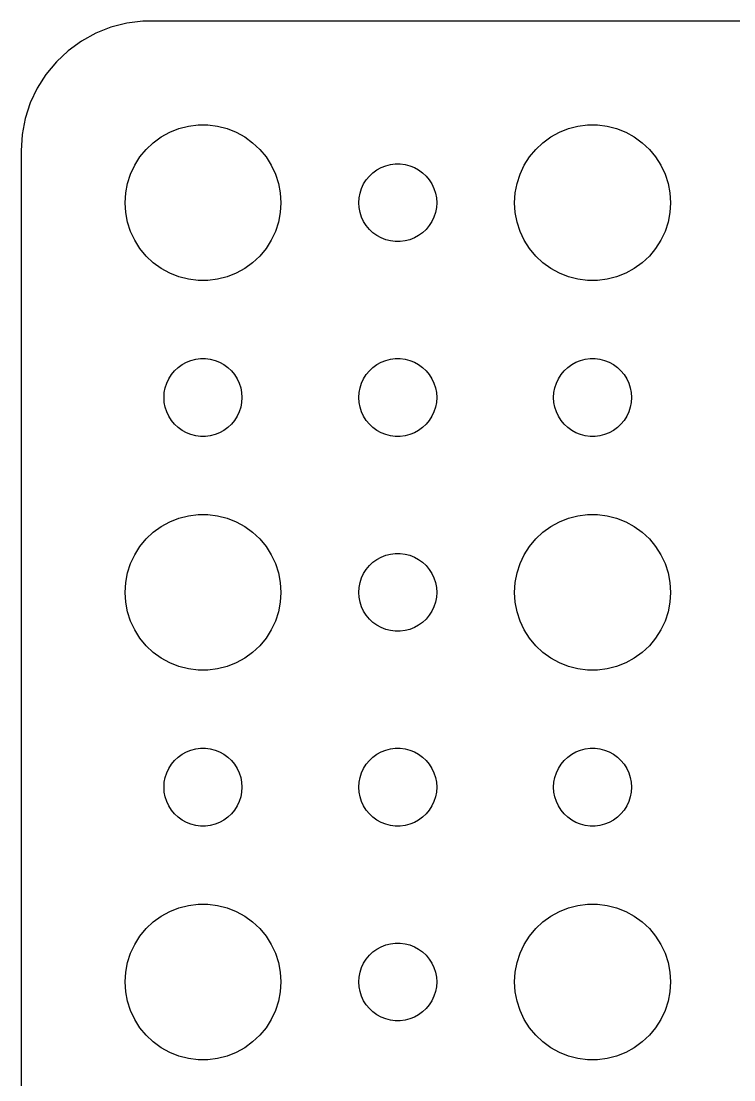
# Model space of a CAD drawing. Header units: metres. Extents: x -112 to 112, y -74 to 74.
# Drawn here: x -112 to -84.56, y 33.73 to 74.49 of the extents above; entities that cross this region are included whole.
import ezdxf

# ---------------------------------------------------------------- set-up
doc = ezdxf.new("R2010")
doc.units = ezdxf.units.M

msp = doc.modelspace()

# ---------------------------------------------------------------- linework, layer by layer
for p, q in [((-108.545, 74.2553), (-109.129, 74.0241)), ((-107.937, 74.4114), (-108.545, 74.2553)), ((-107.314, 74.4901), (-107.937, 74.4114)), ((107.314, 74.4901), (-107.314, 74.4901)), ((-109.129, 74.0241), (-109.679, 73.7216)), ((-109.679, 73.7216), (-110.187, 73.3526)), ((-110.187, 73.3526), (-110.645, 72.9227)), ((-110.645, 72.9227), (-111.045, 72.4389)), ((-111.045, 72.4389), (-111.382, 71.9088)), ((-111.382, 71.9088), (-111.649, 71.3406)), ((-111.649, 71.3406), (-111.843, 70.7434)), ((-111.843, 70.7434), (-111.961, 70.1267)), ((-111.961, 70.1267), (-112, 69.5)), ((-106.607, 70.033), (-106.277, 70.2145)), ((-106.277, 70.2145), (-105.927, 70.3532)), ((-105.927, 70.3532), (-105.562, 70.4469)), ((-105.562, 70.4469), (-105.188, 70.4941)), ((-105.188, 70.4941), (-104.812, 70.4941)), ((-104.812, 70.4941), (-104.438, 70.4469)), ((-104.438, 70.4469), (-104.073, 70.3532)), ((-104.073, 70.3532), (-103.723, 70.2145)), ((-103.723, 70.2145), (-103.393, 70.033)), ((-91.6075, 70.033), (-91.2773, 70.2145)), ((-91.2773, 70.2145), (-90.927, 70.3532)), ((-90.927, 70.3532), (-90.5621, 70.4469)), ((-90.5621, 70.4469), (-90.1884, 70.4941)), ((-90.1884, 70.4941), (-89.8116, 70.4941)), ((-89.8116, 70.4941), (-89.4379, 70.4469)), ((-89.4379, 70.4469), (-89.073, 70.3532)), ((-89.073, 70.3532), (-88.7227, 70.2145)), ((-88.7227, 70.2145), (-88.3925, 70.033)), ((-107.187, 69.5536), (-106.912, 69.8115)), ((-106.912, 69.8115), (-106.607, 70.033)), ((-103.393, 70.033), (-103.088, 69.8115)), ((-103.088, 69.8115), (-102.813, 69.5536)), ((-92.1869, 69.5536), (-91.9123, 69.8115)), ((-91.9123, 69.8115), (-91.6075, 70.033)), ((-88.3925, 70.033), (-88.0877, 69.8115)), ((-88.0877, 69.8115), (-87.8131, 69.5536)), ((-112, 69.5), (-112, -69.5)), ((-107.427, 69.2634), (-107.187, 69.5536)), ((-102.813, 69.5536), (-102.573, 69.2634)), ((-92.427, 69.2634), (-92.1869, 69.5536)), ((-87.8131, 69.5536), (-87.573, 69.2634)), ((-107.789, 68.6044), (-107.629, 68.9453)), ((-107.629, 68.9453), (-107.427, 69.2634)), ((-102.573, 69.2634), (-102.371, 68.9453)), ((-102.371, 68.9453), (-102.211, 68.6044)), ((-98.1387, 68.8572), (-97.9635, 68.9266)), ((-97.9635, 68.9266), (-97.7811, 68.9734)), ((-97.7811, 68.9734), (-97.5942, 68.997)), ((-97.5942, 68.997), (-97.4058, 68.997)), ((-97.4058, 68.997), (-97.2189, 68.9734)), ((-97.2189, 68.9734), (-97.0365, 68.9266)), ((-97.0365, 68.9266), (-96.8613, 68.8572)), ((-92.7893, 68.6044), (-92.6289, 68.9453)), ((-92.6289, 68.9453), (-92.427, 69.2634)), ((-87.573, 69.2634), (-87.3711, 68.9453)), ((-87.3711, 68.9453), (-87.2107, 68.6044)), ((-107.906, 68.2461), (-107.789, 68.6044)), ((-102.211, 68.6044), (-102.094, 68.2461)), ((-98.7135, 68.3817), (-98.5934, 68.5268)), ((-98.5934, 68.5268), (-98.4561, 68.6558)), ((-98.4561, 68.6558), (-98.3037, 68.7665)), ((-98.3037, 68.7665), (-98.1387, 68.8572)), ((-96.8613, 68.8572), (-96.6963, 68.7665)), ((-96.6963, 68.7665), (-96.5439, 68.6558)), ((-96.5439, 68.6558), (-96.4065, 68.5268)), ((-96.4065, 68.5268), (-96.2865, 68.3817)), ((-92.9057, 68.2461), (-92.7893, 68.6044)), ((-87.2107, 68.6044), (-87.0943, 68.2461)), ((-107.976, 67.876), (-107.906, 68.2461)), ((-102.094, 68.2461), (-102.024, 67.876)), ((-98.8947, 68.0522), (-98.8145, 68.2226)), ((-98.8145, 68.2226), (-98.7135, 68.3817)), ((-96.2865, 68.3817), (-96.1855, 68.2226)), ((-96.1855, 68.2226), (-96.1053, 68.0522)), ((-92.9763, 67.876), (-92.9057, 68.2461)), ((-87.0943, 68.2461), (-87.0237, 67.876)), ((-108, 67.5), (-107.976, 67.876)), ((-102.024, 67.876), (-102, 67.5)), ((-99, 67.5), (-98.9882, 67.688)), ((-98.9882, 67.688), (-98.9529, 67.873)), ((-98.9529, 67.873), (-98.8947, 68.0522)), ((-96.1053, 68.0522), (-96.0471, 67.873)), ((-96.0471, 67.873), (-96.0118, 67.688)), ((-96.0118, 67.688), (-96, 67.5)), ((-93, 67.5), (-92.9763, 67.876)), ((-87.0237, 67.876), (-87, 67.5)), ((-107.976, 67.124), (-108, 67.5)), ((-102, 67.5), (-102.024, 67.124)), ((-98.9882, 67.312), (-99, 67.5)), ((-98.9529, 67.127), (-98.9882, 67.312)), ((-96.0118, 67.312), (-96.0471, 67.127)), ((-96, 67.5), (-96.0118, 67.312)), ((-92.9763, 67.124), (-93, 67.5)), ((-87, 67.5), (-87.0237, 67.124)), ((-107.906, 66.7539), (-107.976, 67.124)), ((-102.024, 67.124), (-102.094, 66.7539)), ((-98.8947, 66.9478), (-98.9529, 67.127)), ((-98.8145, 66.7774), (-98.8947, 66.9478)), ((-96.1053, 66.9478), (-96.1855, 66.7774)), ((-96.0471, 67.127), (-96.1053, 66.9478)), ((-92.9057, 66.7539), (-92.9763, 67.124)), ((-87.0237, 67.124), (-87.0943, 66.7539)), ((-107.789, 66.3956), (-107.906, 66.7539)), ((-102.094, 66.7539), (-102.211, 66.3956)), ((-98.7135, 66.6183), (-98.8145, 66.7774)), ((-98.5934, 66.4732), (-98.7135, 66.6183)), ((-98.4561, 66.3442), (-98.5934, 66.4732)), ((-96.4065, 66.4732), (-96.5439, 66.3442)), ((-96.2865, 66.6183), (-96.4065, 66.4732)), ((-96.1855, 66.7774), (-96.2865, 66.6183)), ((-92.7893, 66.3956), (-92.9057, 66.7539)), ((-87.0943, 66.7539), (-87.2107, 66.3956)), ((-107.629, 66.0547), (-107.789, 66.3956)), ((-107.427, 65.7366), (-107.629, 66.0547)), ((-102.371, 66.0547), (-102.573, 65.7366)), ((-102.211, 66.3956), (-102.371, 66.0547)), ((-98.3037, 66.2335), (-98.4561, 66.3442)), ((-98.1387, 66.1428), (-98.3037, 66.2335)), ((-97.9635, 66.0734), (-98.1387, 66.1428)), ((-97.7811, 66.0266), (-97.9635, 66.0734)), ((-97.0365, 66.0734), (-97.2189, 66.0266)), ((-96.8613, 66.1428), (-97.0365, 66.0734)), ((-96.6963, 66.2335), (-96.8613, 66.1428)), ((-96.5439, 66.3442), (-96.6963, 66.2335)), ((-92.6289, 66.0547), (-92.7893, 66.3956)), ((-92.427, 65.7366), (-92.6289, 66.0547)), ((-87.3711, 66.0547), (-87.573, 65.7366)), ((-87.2107, 66.3956), (-87.3711, 66.0547)), ((-107.187, 65.4464), (-107.427, 65.7366)), ((-102.573, 65.7366), (-102.813, 65.4464)), ((-97.5942, 66.003), (-97.7811, 66.0266)), ((-97.4058, 66.003), (-97.5942, 66.003)), ((-97.2189, 66.0266), (-97.4058, 66.003)), ((-92.1869, 65.4464), (-92.427, 65.7366)), ((-87.573, 65.7366), (-87.8131, 65.4464)), ((-106.912, 65.1885), (-107.187, 65.4464)), ((-102.813, 65.4464), (-103.088, 65.1885)), ((-91.9123, 65.1885), (-92.1869, 65.4464)), ((-87.8131, 65.4464), (-88.0877, 65.1885)), ((-106.607, 64.967), (-106.912, 65.1885)), ((-106.277, 64.7855), (-106.607, 64.967)), ((-103.393, 64.967), (-103.723, 64.7855)), ((-103.088, 65.1885), (-103.393, 64.967)), ((-91.6075, 64.967), (-91.9123, 65.1885)), ((-91.2773, 64.7855), (-91.6075, 64.967)), ((-88.3925, 64.967), (-88.7227, 64.7855)), ((-88.0877, 65.1885), (-88.3925, 64.967)), ((-105.927, 64.6468), (-106.277, 64.7855)), ((-105.562, 64.5531), (-105.927, 64.6468)), ((-105.188, 64.5059), (-105.562, 64.5531)), ((-104.812, 64.5059), (-105.188, 64.5059)), ((-104.438, 64.5531), (-104.812, 64.5059)), ((-104.073, 64.6468), (-104.438, 64.5531)), ((-103.723, 64.7855), (-104.073, 64.6468)), ((-90.927, 64.6468), (-91.2773, 64.7855)), ((-90.5621, 64.5531), (-90.927, 64.6468)), ((-90.1884, 64.5059), (-90.5621, 64.5531)), ((-89.8116, 64.5059), (-90.1884, 64.5059)), ((-89.4379, 64.5531), (-89.8116, 64.5059)), ((-89.073, 64.6468), (-89.4379, 64.5531)), ((-88.7227, 64.7855), (-89.073, 64.6468)), ((-106.093, 61.0268), (-105.956, 61.1558)), ((-105.956, 61.1558), (-105.804, 61.2665)), ((-105.804, 61.2665), (-105.639, 61.3572)), ((-105.639, 61.3572), (-105.464, 61.4266)), ((-105.464, 61.4266), (-105.281, 61.4734)), ((-105.281, 61.4734), (-105.094, 61.497)), ((-105.094, 61.497), (-104.906, 61.497)), ((-104.906, 61.497), (-104.719, 61.4734)), ((-104.719, 61.4734), (-104.536, 61.4266)), ((-104.536, 61.4266), (-104.361, 61.3572)), ((-104.361, 61.3572), (-104.196, 61.2665)), ((-104.196, 61.2665), (-104.044, 61.1558)), ((-104.044, 61.1558), (-103.907, 61.0268)), ((-98.5934, 61.0268), (-98.4561, 61.1558)), ((-98.4561, 61.1558), (-98.3037, 61.2665)), ((-98.3037, 61.2665), (-98.1387, 61.3572)), ((-98.1387, 61.3572), (-97.9635, 61.4266)), ((-97.9635, 61.4266), (-97.7811, 61.4734)), ((-97.7811, 61.4734), (-97.5942, 61.497)), ((-97.5942, 61.497), (-97.4058, 61.497)), ((-97.4058, 61.497), (-97.2189, 61.4734)), ((-97.2189, 61.4734), (-97.0365, 61.4266)), ((-97.0365, 61.4266), (-96.8613, 61.3572)), ((-96.8613, 61.3572), (-96.6963, 61.2665)), ((-96.6963, 61.2665), (-96.5439, 61.1558)), ((-96.5439, 61.1558), (-96.4065, 61.0268)), ((-91.0934, 61.0268), (-90.9561, 61.1558)), ((-90.9561, 61.1558), (-90.8037, 61.2665)), ((-90.8037, 61.2665), (-90.6387, 61.3572)), ((-90.6387, 61.3572), (-90.4635, 61.4266)), ((-90.4635, 61.4266), (-90.2811, 61.4734)), ((-90.2811, 61.4734), (-90.0942, 61.497)), ((-90.0942, 61.497), (-89.9058, 61.497)), ((-89.9058, 61.497), (-89.7189, 61.4734)), ((-89.7189, 61.4734), (-89.5365, 61.4266)), ((-89.5365, 61.4266), (-89.3613, 61.3572)), ((-89.3613, 61.3572), (-89.1963, 61.2665)), ((-89.1963, 61.2665), (-89.0439, 61.1558)), ((-89.0439, 61.1558), (-88.9065, 61.0268)), ((-106.314, 60.7226), (-106.214, 60.8817)), ((-106.214, 60.8817), (-106.093, 61.0268)), ((-103.907, 61.0268), (-103.786, 60.8817)), ((-103.786, 60.8817), (-103.686, 60.7226)), ((-98.8145, 60.7226), (-98.7135, 60.8817)), ((-98.7135, 60.8817), (-98.5934, 61.0268)), ((-96.4065, 61.0268), (-96.2865, 60.8817)), ((-96.2865, 60.8817), (-96.1855, 60.7226)), ((-91.3145, 60.7226), (-91.2135, 60.8817)), ((-91.2135, 60.8817), (-91.0934, 61.0268)), ((-88.9065, 61.0268), (-88.7865, 60.8817)), ((-88.7865, 60.8817), (-88.6855, 60.7226)), ((-106.488, 60.188), (-106.453, 60.373)), ((-106.453, 60.373), (-106.395, 60.5522)), ((-106.395, 60.5522), (-106.314, 60.7226)), ((-103.686, 60.7226), (-103.605, 60.5522)), ((-103.605, 60.5522), (-103.547, 60.373)), ((-103.547, 60.373), (-103.512, 60.188)), ((-98.9882, 60.188), (-98.9529, 60.373)), ((-98.9529, 60.373), (-98.8947, 60.5522)), ((-98.8947, 60.5522), (-98.8145, 60.7226)), ((-96.1855, 60.7226), (-96.1053, 60.5522)), ((-96.1053, 60.5522), (-96.0471, 60.373)), ((-96.0471, 60.373), (-96.0118, 60.188)), ((-91.4882, 60.188), (-91.4529, 60.373)), ((-91.4529, 60.373), (-91.3947, 60.5522)), ((-91.3947, 60.5522), (-91.3145, 60.7226)), ((-88.6855, 60.7226), (-88.6053, 60.5522)), ((-88.6053, 60.5522), (-88.5471, 60.373)), ((-88.5471, 60.373), (-88.5118, 60.188)), ((-106.5, 60), (-106.488, 60.188)), ((-106.488, 59.812), (-106.5, 60)), ((-103.512, 60.188), (-103.5, 60)), ((-103.5, 60), (-103.512, 59.812)), ((-99, 60), (-98.9882, 60.188)), ((-98.9882, 59.812), (-99, 60)), ((-96.0118, 60.188), (-96, 60)), ((-96, 60), (-96.0118, 59.812)), ((-91.5, 60), (-91.4882, 60.188)), ((-91.4882, 59.812), (-91.5, 60)), ((-88.5118, 60.188), (-88.5, 60)), ((-88.5, 60), (-88.5118, 59.812)), ((-106.453, 59.627), (-106.488, 59.812)), ((-106.395, 59.4478), (-106.453, 59.627)), ((-103.547, 59.627), (-103.605, 59.4478)), ((-103.512, 59.812), (-103.547, 59.627)), ((-98.9529, 59.627), (-98.9882, 59.812)), ((-98.8947, 59.4478), (-98.9529, 59.627)), ((-96.0471, 59.627), (-96.1053, 59.4478)), ((-96.0118, 59.812), (-96.0471, 59.627)), ((-91.4529, 59.627), (-91.4882, 59.812)), ((-91.3947, 59.4478), (-91.4529, 59.627)), ((-88.5471, 59.627), (-88.6053, 59.4478)), ((-88.5118, 59.812), (-88.5471, 59.627)), ((-106.314, 59.2774), (-106.395, 59.4478)), ((-106.214, 59.1183), (-106.314, 59.2774)), ((-106.093, 58.9732), (-106.214, 59.1183)), ((-103.786, 59.1183), (-103.907, 58.9732)), ((-103.686, 59.2774), (-103.786, 59.1183)), ((-103.605, 59.4478), (-103.686, 59.2774)), ((-98.8145, 59.2774), (-98.8947, 59.4478)), ((-98.7135, 59.1183), (-98.8145, 59.2774)), ((-98.5934, 58.9732), (-98.7135, 59.1183)), ((-96.2865, 59.1183), (-96.4065, 58.9732)), ((-96.1855, 59.2774), (-96.2865, 59.1183)), ((-96.1053, 59.4478), (-96.1855, 59.2774)), ((-91.3145, 59.2774), (-91.3947, 59.4478)), ((-91.2135, 59.1183), (-91.3145, 59.2774)), ((-91.0934, 58.9732), (-91.2135, 59.1183)), ((-88.7865, 59.1183), (-88.9065, 58.9732)), ((-88.6855, 59.2774), (-88.7865, 59.1183)), ((-88.6053, 59.4478), (-88.6855, 59.2774)), ((-105.956, 58.8442), (-106.093, 58.9732)), ((-105.804, 58.7335), (-105.956, 58.8442)), ((-105.639, 58.6428), (-105.804, 58.7335)), ((-104.196, 58.7335), (-104.361, 58.6428)), ((-104.044, 58.8442), (-104.196, 58.7335)), ((-103.907, 58.9732), (-104.044, 58.8442)), ((-98.4561, 58.8442), (-98.5934, 58.9732)), ((-98.3037, 58.7335), (-98.4561, 58.8442)), ((-98.1387, 58.6428), (-98.3037, 58.7335)), ((-96.6963, 58.7335), (-96.8613, 58.6428)), ((-96.5439, 58.8442), (-96.6963, 58.7335)), ((-96.4065, 58.9732), (-96.5439, 58.8442)), ((-90.9561, 58.8442), (-91.0934, 58.9732)), ((-90.8037, 58.7335), (-90.9561, 58.8442)), ((-90.6387, 58.6428), (-90.8037, 58.7335)), ((-89.1963, 58.7335), (-89.3613, 58.6428)), ((-89.0439, 58.8442), (-89.1963, 58.7335)), ((-88.9065, 58.9732), (-89.0439, 58.8442)), ((-105.464, 58.5734), (-105.639, 58.6428)), ((-105.281, 58.5266), (-105.464, 58.5734)), ((-105.094, 58.503), (-105.281, 58.5266)), ((-104.906, 58.503), (-105.094, 58.503)), ((-104.719, 58.5266), (-104.906, 58.503)), ((-104.536, 58.5734), (-104.719, 58.5266)), ((-104.361, 58.6428), (-104.536, 58.5734)), ((-97.9635, 58.5734), (-98.1387, 58.6428)), ((-97.7811, 58.5266), (-97.9635, 58.5734)), ((-97.5942, 58.503), (-97.7811, 58.5266)), ((-97.4058, 58.503), (-97.5942, 58.503)), ((-97.2189, 58.5266), (-97.4058, 58.503)), ((-97.0365, 58.5734), (-97.2189, 58.5266)), ((-96.8613, 58.6428), (-97.0365, 58.5734)), ((-90.4635, 58.5734), (-90.6387, 58.6428)), ((-90.2811, 58.5266), (-90.4635, 58.5734)), ((-90.0942, 58.503), (-90.2811, 58.5266)), ((-89.9058, 58.503), (-90.0942, 58.503)), ((-89.7189, 58.5266), (-89.9058, 58.503)), ((-89.5365, 58.5734), (-89.7189, 58.5266)), ((-89.3613, 58.6428), (-89.5365, 58.5734)), ((-105.927, 55.3532), (-105.562, 55.4469)), ((-105.562, 55.4469), (-105.188, 55.4941)), ((-105.188, 55.4941), (-104.812, 55.4941)), ((-104.812, 55.4941), (-104.438, 55.4469)), ((-104.438, 55.4469), (-104.073, 55.3532)), ((-90.927, 55.3532), (-90.5621, 55.4469)), ((-90.5621, 55.4469), (-90.1884, 55.4941)), ((-90.1884, 55.4941), (-89.8116, 55.4941)), ((-89.8116, 55.4941), (-89.4379, 55.4469)), ((-89.4379, 55.4469), (-89.073, 55.3532)), ((-106.912, 54.8115), (-106.607, 55.033)), ((-106.607, 55.033), (-106.277, 55.2145)), ((-106.277, 55.2145), (-105.927, 55.3532)), ((-104.073, 55.3532), (-103.723, 55.2145)), ((-103.723, 55.2145), (-103.393, 55.033)), ((-103.393, 55.033), (-103.088, 54.8115)), ((-91.9123, 54.8115), (-91.6075, 55.033)), ((-91.6075, 55.033), (-91.2773, 55.2145)), ((-91.2773, 55.2145), (-90.927, 55.3532)), ((-89.073, 55.3532), (-88.7227, 55.2145)), ((-88.7227, 55.2145), (-88.3925, 55.033)), ((-88.3925, 55.033), (-88.0877, 54.8115)), ((-107.187, 54.5536), (-106.912, 54.8115)), ((-103.088, 54.8115), (-102.813, 54.5536)), ((-92.1869, 54.5536), (-91.9123, 54.8115)), ((-88.0877, 54.8115), (-87.8131, 54.5536)), ((-107.629, 53.9453), (-107.427, 54.2634)), ((-107.427, 54.2634), (-107.187, 54.5536)), ((-102.813, 54.5536), (-102.573, 54.2634)), ((-102.573, 54.2634), (-102.371, 53.9453)), ((-92.6289, 53.9453), (-92.427, 54.2634)), ((-92.427, 54.2634), (-92.1869, 54.5536)), ((-87.8131, 54.5536), (-87.573, 54.2634)), ((-87.573, 54.2634), (-87.3711, 53.9453)), ((-107.789, 53.6044), (-107.629, 53.9453)), ((-102.371, 53.9453), (-102.211, 53.6044)), ((-98.3037, 53.7665), (-98.1387, 53.8572)), ((-98.1387, 53.8572), (-97.9635, 53.9266)), ((-97.9635, 53.9266), (-97.7811, 53.9734)), ((-97.7811, 53.9734), (-97.5942, 53.997)), ((-97.5942, 53.997), (-97.4058, 53.997)), ((-97.4058, 53.997), (-97.2189, 53.9734)), ((-97.2189, 53.9734), (-97.0365, 53.9266)), ((-97.0365, 53.9266), (-96.8613, 53.8572)), ((-96.8613, 53.8572), (-96.6963, 53.7665)), ((-92.7893, 53.6044), (-92.6289, 53.9453)), ((-87.3711, 53.9453), (-87.2107, 53.6044)), ((-107.906, 53.2461), (-107.789, 53.6044)), ((-102.211, 53.6044), (-102.094, 53.2461)), ((-98.7135, 53.3817), (-98.5934, 53.5268)), ((-98.5934, 53.5268), (-98.4561, 53.6558)), ((-98.4561, 53.6558), (-98.3037, 53.7665)), ((-96.6963, 53.7665), (-96.5439, 53.6558)), ((-96.5439, 53.6558), (-96.4065, 53.5268)), ((-96.4065, 53.5268), (-96.2865, 53.3817)), ((-92.9057, 53.2461), (-92.7893, 53.6044)), ((-87.2107, 53.6044), (-87.0943, 53.2461)), ((-107.976, 52.876), (-107.906, 53.2461)), ((-102.094, 53.2461), (-102.024, 52.876)), ((-98.9529, 52.873), (-98.8947, 53.0522)), ((-98.8947, 53.0522), (-98.8145, 53.2226)), ((-98.8145, 53.2226), (-98.7135, 53.3817)), ((-96.2865, 53.3817), (-96.1855, 53.2226)), ((-96.1855, 53.2226), (-96.1053, 53.0522)), ((-96.1053, 53.0522), (-96.0471, 52.873)), ((-92.9763, 52.876), (-92.9057, 53.2461)), ((-87.0943, 53.2461), (-87.0237, 52.876)), ((-108, 52.5), (-107.976, 52.876)), ((-102.024, 52.876), (-102, 52.5)), ((-99, 52.5), (-98.9882, 52.688)), ((-98.9882, 52.688), (-98.9529, 52.873)), ((-96.0471, 52.873), (-96.0118, 52.688)), ((-96.0118, 52.688), (-96, 52.5)), ((-93, 52.5), (-92.9763, 52.876)), ((-87.0237, 52.876), (-87, 52.5)), ((-107.976, 52.124), (-108, 52.5)), ((-102, 52.5), (-102.024, 52.124)), ((-98.9882, 52.312), (-99, 52.5)), ((-98.9529, 52.127), (-98.9882, 52.312)), ((-96.0118, 52.312), (-96.0471, 52.127)), ((-96, 52.5), (-96.0118, 52.312)), ((-92.9763, 52.124), (-93, 52.5)), ((-87, 52.5), (-87.0237, 52.124)), ((-107.906, 51.7539), (-107.976, 52.124)), ((-102.024, 52.124), (-102.094, 51.7539)), ((-98.8947, 51.9478), (-98.9529, 52.127)), ((-98.8145, 51.7774), (-98.8947, 51.9478)), ((-98.7135, 51.6183), (-98.8145, 51.7774)), ((-96.1855, 51.7774), (-96.2865, 51.6183)), ((-96.1053, 51.9478), (-96.1855, 51.7774)), ((-96.0471, 52.127), (-96.1053, 51.9478)), ((-92.9057, 51.7539), (-92.9763, 52.124)), ((-87.0237, 52.124), (-87.0943, 51.7539)), ((-107.789, 51.3956), (-107.906, 51.7539)), ((-107.629, 51.0547), (-107.789, 51.3956)), ((-102.211, 51.3956), (-102.371, 51.0547)), ((-102.094, 51.7539), (-102.211, 51.3956)), ((-98.5934, 51.4732), (-98.7135, 51.6183)), ((-98.4561, 51.3442), (-98.5934, 51.4732)), ((-96.4065, 51.4732), (-96.5439, 51.3442)), ((-96.2865, 51.6183), (-96.4065, 51.4732)), ((-92.7893, 51.3956), (-92.9057, 51.7539)), ((-92.6289, 51.0547), (-92.7893, 51.3956)), ((-87.2107, 51.3956), (-87.3711, 51.0547)), ((-87.0943, 51.7539), (-87.2107, 51.3956)), ((-107.427, 50.7366), (-107.629, 51.0547)), ((-102.371, 51.0547), (-102.573, 50.7366)), ((-98.3037, 51.2335), (-98.4561, 51.3442)), ((-98.1387, 51.1428), (-98.3037, 51.2335)), ((-97.9635, 51.0734), (-98.1387, 51.1428)), ((-97.7811, 51.0266), (-97.9635, 51.0734)), ((-97.5942, 51.003), (-97.7811, 51.0266)), ((-97.4058, 51.003), (-97.5942, 51.003)), ((-97.2189, 51.0266), (-97.4058, 51.003)), ((-97.0365, 51.0734), (-97.2189, 51.0266)), ((-96.8613, 51.1428), (-97.0365, 51.0734)), ((-96.6963, 51.2335), (-96.8613, 51.1428)), ((-96.5439, 51.3442), (-96.6963, 51.2335)), ((-92.427, 50.7366), (-92.6289, 51.0547)), ((-87.3711, 51.0547), (-87.573, 50.7366)), ((-107.187, 50.4464), (-107.427, 50.7366)), ((-102.573, 50.7366), (-102.813, 50.4464)), ((-92.1869, 50.4464), (-92.427, 50.7366)), ((-87.573, 50.7366), (-87.8131, 50.4464)), ((-106.912, 50.1885), (-107.187, 50.4464)), ((-106.607, 49.967), (-106.912, 50.1885)), ((-103.088, 50.1885), (-103.393, 49.967)), ((-102.813, 50.4464), (-103.088, 50.1885)), ((-91.9123, 50.1885), (-92.1869, 50.4464)), ((-91.6075, 49.967), (-91.9123, 50.1885)), ((-88.0877, 50.1885), (-88.3925, 49.967)), ((-87.8131, 50.4464), (-88.0877, 50.1885)), ((-106.277, 49.7855), (-106.607, 49.967)), ((-105.927, 49.6468), (-106.277, 49.7855)), ((-103.723, 49.7855), (-104.073, 49.6468)), ((-103.393, 49.967), (-103.723, 49.7855)), ((-91.2773, 49.7855), (-91.6075, 49.967)), ((-90.927, 49.6468), (-91.2773, 49.7855)), ((-88.7227, 49.7855), (-89.073, 49.6468)), ((-88.3925, 49.967), (-88.7227, 49.7855)), ((-105.562, 49.5531), (-105.927, 49.6468)), ((-105.188, 49.5059), (-105.562, 49.5531)), ((-104.812, 49.5059), (-105.188, 49.5059)), ((-104.438, 49.5531), (-104.812, 49.5059)), ((-104.073, 49.6468), (-104.438, 49.5531)), ((-90.5621, 49.5531), (-90.927, 49.6468)), ((-90.1884, 49.5059), (-90.5621, 49.5531)), ((-89.8116, 49.5059), (-90.1884, 49.5059)), ((-89.4379, 49.5531), (-89.8116, 49.5059)), ((-89.073, 49.6468), (-89.4379, 49.5531)), ((-105.464, 46.4266), (-105.281, 46.4734)), ((-105.281, 46.4734), (-105.094, 46.497)), ((-105.094, 46.497), (-104.906, 46.497)), ((-104.906, 46.497), (-104.719, 46.4734)), ((-104.719, 46.4734), (-104.536, 46.4266)), ((-97.9635, 46.4266), (-97.7811, 46.4734)), ((-97.7811, 46.4734), (-97.5942, 46.497)), ((-97.5942, 46.497), (-97.4058, 46.497)), ((-97.4058, 46.497), (-97.2189, 46.4734)), ((-97.2189, 46.4734), (-97.0365, 46.4266)), ((-90.4635, 46.4266), (-90.2811, 46.4734)), ((-90.2811, 46.4734), (-90.0942, 46.497)), ((-90.0942, 46.497), (-89.9058, 46.497)), ((-89.9058, 46.497), (-89.7189, 46.4734)), ((-89.7189, 46.4734), (-89.5365, 46.4266)), ((-106.093, 46.0268), (-105.956, 46.1558)), ((-105.956, 46.1558), (-105.804, 46.2665)), ((-105.804, 46.2665), (-105.639, 46.3572)), ((-105.639, 46.3572), (-105.464, 46.4266)), ((-104.536, 46.4266), (-104.361, 46.3572)), ((-104.361, 46.3572), (-104.196, 46.2665)), ((-104.196, 46.2665), (-104.044, 46.1558)), ((-104.044, 46.1558), (-103.907, 46.0268)), ((-98.5934, 46.0268), (-98.4561, 46.1558)), ((-98.4561, 46.1558), (-98.3037, 46.2665)), ((-98.3037, 46.2665), (-98.1387, 46.3572)), ((-98.1387, 46.3572), (-97.9635, 46.4266)), ((-97.0365, 46.4266), (-96.8613, 46.3572)), ((-96.8613, 46.3572), (-96.6963, 46.2665)), ((-96.6963, 46.2665), (-96.5439, 46.1558)), ((-96.5439, 46.1558), (-96.4065, 46.0268)), ((-91.0934, 46.0268), (-90.9561, 46.1558)), ((-90.9561, 46.1558), (-90.8037, 46.2665)), ((-90.8037, 46.2665), (-90.6387, 46.3572)), ((-90.6387, 46.3572), (-90.4635, 46.4266)), ((-89.5365, 46.4266), (-89.3613, 46.3572)), ((-89.3613, 46.3572), (-89.1963, 46.2665)), ((-89.1963, 46.2665), (-89.0439, 46.1558)), ((-89.0439, 46.1558), (-88.9065, 46.0268)), ((-106.395, 45.5522), (-106.314, 45.7226)), ((-106.314, 45.7226), (-106.214, 45.8817)), ((-106.214, 45.8817), (-106.093, 46.0268)), ((-103.907, 46.0268), (-103.786, 45.8817)), ((-103.786, 45.8817), (-103.686, 45.7226)), ((-103.686, 45.7226), (-103.605, 45.5522)), ((-98.8947, 45.5522), (-98.8145, 45.7226)), ((-98.8145, 45.7226), (-98.7135, 45.8817)), ((-98.7135, 45.8817), (-98.5934, 46.0268)), ((-96.4065, 46.0268), (-96.2865, 45.8817)), ((-96.2865, 45.8817), (-96.1855, 45.7226)), ((-96.1855, 45.7226), (-96.1053, 45.5522)), ((-91.3947, 45.5522), (-91.3145, 45.7226)), ((-91.3145, 45.7226), (-91.2135, 45.8817)), ((-91.2135, 45.8817), (-91.0934, 46.0268)), ((-88.9065, 46.0268), (-88.7865, 45.8817)), ((-88.7865, 45.8817), (-88.6855, 45.7226)), ((-88.6855, 45.7226), (-88.6053, 45.5522)), ((-106.488, 45.188), (-106.453, 45.373)), ((-106.453, 45.373), (-106.395, 45.5522)), ((-103.605, 45.5522), (-103.547, 45.373)), ((-103.547, 45.373), (-103.512, 45.188)), ((-98.9882, 45.188), (-98.9529, 45.373)), ((-98.9529, 45.373), (-98.8947, 45.5522)), ((-96.1053, 45.5522), (-96.0471, 45.373)), ((-96.0471, 45.373), (-96.0118, 45.188)), ((-91.4882, 45.188), (-91.4529, 45.373)), ((-91.4529, 45.373), (-91.3947, 45.5522)), ((-88.6053, 45.5522), (-88.5471, 45.373)), ((-88.5471, 45.373), (-88.5118, 45.188)), ((-106.5, 45), (-106.488, 45.188)), ((-106.488, 44.812), (-106.5, 45)), ((-103.512, 45.188), (-103.5, 45)), ((-103.5, 45), (-103.512, 44.812)), ((-99, 45), (-98.9882, 45.188)), ((-98.9882, 44.812), (-99, 45)), ((-96.0118, 45.188), (-96, 45)), ((-96, 45), (-96.0118, 44.812)), ((-91.5, 45), (-91.4882, 45.188)), ((-91.4882, 44.812), (-91.5, 45)), ((-88.5118, 45.188), (-88.5, 45)), ((-88.5, 45), (-88.5118, 44.812)), ((-106.453, 44.627), (-106.488, 44.812)), ((-106.395, 44.4478), (-106.453, 44.627)), ((-106.314, 44.2774), (-106.395, 44.4478)), ((-103.605, 44.4478), (-103.686, 44.2774)), ((-103.547, 44.627), (-103.605, 44.4478)), ((-103.512, 44.812), (-103.547, 44.627)), ((-98.9529, 44.627), (-98.9882, 44.812)), ((-98.8947, 44.4478), (-98.9529, 44.627)), ((-98.8145, 44.2774), (-98.8947, 44.4478)), ((-96.1053, 44.4478), (-96.1855, 44.2774)), ((-96.0471, 44.627), (-96.1053, 44.4478)), ((-96.0118, 44.812), (-96.0471, 44.627)), ((-91.4529, 44.627), (-91.4882, 44.812)), ((-91.3947, 44.4478), (-91.4529, 44.627)), ((-91.3145, 44.2774), (-91.3947, 44.4478)), ((-88.6053, 44.4478), (-88.6855, 44.2774)), ((-88.5471, 44.627), (-88.6053, 44.4478)), ((-88.5118, 44.812), (-88.5471, 44.627)), ((-106.214, 44.1183), (-106.314, 44.2774)), ((-106.093, 43.9732), (-106.214, 44.1183)), ((-103.786, 44.1183), (-103.907, 43.9732)), ((-103.686, 44.2774), (-103.786, 44.1183)), ((-98.7135, 44.1183), (-98.8145, 44.2774)), ((-98.5934, 43.9732), (-98.7135, 44.1183)), ((-96.2865, 44.1183), (-96.4065, 43.9732)), ((-96.1855, 44.2774), (-96.2865, 44.1183)), ((-91.2135, 44.1183), (-91.3145, 44.2774)), ((-91.0934, 43.9732), (-91.2135, 44.1183)), ((-88.7865, 44.1183), (-88.9065, 43.9732)), ((-88.6855, 44.2774), (-88.7865, 44.1183)), ((-105.956, 43.8442), (-106.093, 43.9732)), ((-105.804, 43.7335), (-105.956, 43.8442)), ((-105.639, 43.6428), (-105.804, 43.7335)), ((-105.464, 43.5734), (-105.639, 43.6428)), ((-104.361, 43.6428), (-104.536, 43.5734)), ((-104.196, 43.7335), (-104.361, 43.6428)), ((-104.044, 43.8442), (-104.196, 43.7335)), ((-103.907, 43.9732), (-104.044, 43.8442)), ((-98.4561, 43.8442), (-98.5934, 43.9732)), ((-98.3037, 43.7335), (-98.4561, 43.8442)), ((-98.1387, 43.6428), (-98.3037, 43.7335)), ((-97.9635, 43.5734), (-98.1387, 43.6428)), ((-96.8613, 43.6428), (-97.0365, 43.5734)), ((-96.6963, 43.7335), (-96.8613, 43.6428)), ((-96.5439, 43.8442), (-96.6963, 43.7335)), ((-96.4065, 43.9732), (-96.5439, 43.8442)), ((-90.9561, 43.8442), (-91.0934, 43.9732)), ((-90.8037, 43.7335), (-90.9561, 43.8442)), ((-90.6387, 43.6428), (-90.8037, 43.7335)), ((-90.4635, 43.5734), (-90.6387, 43.6428)), ((-89.3613, 43.6428), (-89.5365, 43.5734)), ((-89.1963, 43.7335), (-89.3613, 43.6428)), ((-89.0439, 43.8442), (-89.1963, 43.7335)), ((-88.9065, 43.9732), (-89.0439, 43.8442)), ((-105.281, 43.5266), (-105.464, 43.5734)), ((-105.094, 43.503), (-105.281, 43.5266)), ((-104.906, 43.503), (-105.094, 43.503)), ((-104.719, 43.5266), (-104.906, 43.503)), ((-104.536, 43.5734), (-104.719, 43.5266)), ((-97.7811, 43.5266), (-97.9635, 43.5734)), ((-97.5942, 43.503), (-97.7811, 43.5266)), ((-97.4058, 43.503), (-97.5942, 43.503)), ((-97.2189, 43.5266), (-97.4058, 43.503)), ((-97.0365, 43.5734), (-97.2189, 43.5266)), ((-90.2811, 43.5266), (-90.4635, 43.5734)), ((-90.0942, 43.503), (-90.2811, 43.5266)), ((-89.9058, 43.503), (-90.0942, 43.503)), ((-89.7189, 43.5266), (-89.9058, 43.503)), ((-89.5365, 43.5734), (-89.7189, 43.5266)), ((-106.277, 40.2145), (-105.927, 40.3532)), ((-105.927, 40.3532), (-105.562, 40.4469)), ((-105.562, 40.4469), (-105.188, 40.4941)), ((-105.188, 40.4941), (-104.812, 40.4941)), ((-104.812, 40.4941), (-104.438, 40.4469)), ((-104.438, 40.4469), (-104.073, 40.3532)), ((-104.073, 40.3532), (-103.723, 40.2145)), ((-91.2773, 40.2145), (-90.927, 40.3532)), ((-90.927, 40.3532), (-90.5621, 40.4469)), ((-90.5621, 40.4469), (-90.1884, 40.4941)), ((-90.1884, 40.4941), (-89.8116, 40.4941)), ((-89.8116, 40.4941), (-89.4379, 40.4469)), ((-89.4379, 40.4469), (-89.073, 40.3532)), ((-89.073, 40.3532), (-88.7227, 40.2145)), ((-106.912, 39.8115), (-106.607, 40.033)), ((-106.607, 40.033), (-106.277, 40.2145)), ((-103.723, 40.2145), (-103.393, 40.033)), ((-103.393, 40.033), (-103.088, 39.8115)), ((-91.9123, 39.8115), (-91.6075, 40.033)), ((-91.6075, 40.033), (-91.2773, 40.2145)), ((-88.7227, 40.2145), (-88.3925, 40.033)), ((-88.3925, 40.033), (-88.0877, 39.8115)), ((-107.427, 39.2634), (-107.187, 39.5536)), ((-107.187, 39.5536), (-106.912, 39.8115)), ((-103.088, 39.8115), (-102.813, 39.5536)), ((-102.813, 39.5536), (-102.573, 39.2634)), ((-92.427, 39.2634), (-92.1869, 39.5536)), ((-92.1869, 39.5536), (-91.9123, 39.8115)), ((-88.0877, 39.8115), (-87.8131, 39.5536)), ((-87.8131, 39.5536), (-87.573, 39.2634)), ((-107.629, 38.9453), (-107.427, 39.2634)), ((-102.573, 39.2634), (-102.371, 38.9453)), ((-92.6289, 38.9453), (-92.427, 39.2634)), ((-87.573, 39.2634), (-87.3711, 38.9453)), ((-107.789, 38.6044), (-107.629, 38.9453)), ((-102.371, 38.9453), (-102.211, 38.6044)), ((-98.4561, 38.6558), (-98.3037, 38.7665)), ((-98.3037, 38.7665), (-98.1387, 38.8572)), ((-98.1387, 38.8572), (-97.9635, 38.9266)), ((-97.9635, 38.9266), (-97.7811, 38.9734)), ((-97.7811, 38.9734), (-97.5942, 38.997)), ((-97.5942, 38.997), (-97.4058, 38.997)), ((-97.4058, 38.997), (-97.2189, 38.9734)), ((-97.2189, 38.9734), (-97.0365, 38.9266)), ((-97.0365, 38.9266), (-96.8613, 38.8572)), ((-96.8613, 38.8572), (-96.6963, 38.7665)), ((-96.6963, 38.7665), (-96.5439, 38.6558)), ((-92.7893, 38.6044), (-92.6289, 38.9453)), ((-87.3711, 38.9453), (-87.2107, 38.6044)), ((-107.906, 38.2461), (-107.789, 38.6044)), ((-102.211, 38.6044), (-102.094, 38.2461)), ((-98.8145, 38.2226), (-98.7135, 38.3817)), ((-98.7135, 38.3817), (-98.5934, 38.5268)), ((-98.5934, 38.5268), (-98.4561, 38.6558)), ((-96.5439, 38.6558), (-96.4065, 38.5268)), ((-96.4065, 38.5268), (-96.2865, 38.3817)), ((-96.2865, 38.3817), (-96.1855, 38.2226)), ((-92.9057, 38.2461), (-92.7893, 38.6044)), ((-87.2107, 38.6044), (-87.0943, 38.2461)), ((-107.976, 37.876), (-107.906, 38.2461)), ((-102.094, 38.2461), (-102.024, 37.876)), ((-98.9529, 37.873), (-98.8947, 38.0522)), ((-98.8947, 38.0522), (-98.8145, 38.2226)), ((-96.1855, 38.2226), (-96.1053, 38.0522)), ((-96.1053, 38.0522), (-96.0471, 37.873)), ((-92.9763, 37.876), (-92.9057, 38.2461)), ((-87.0943, 38.2461), (-87.0237, 37.876)), ((-108, 37.5), (-107.976, 37.876)), ((-107.976, 37.124), (-108, 37.5)), ((-102.024, 37.876), (-102, 37.5)), ((-102, 37.5), (-102.024, 37.124)), ((-99, 37.5), (-98.9882, 37.688)), ((-98.9882, 37.312), (-99, 37.5)), ((-98.9882, 37.688), (-98.9529, 37.873)), ((-96.0471, 37.873), (-96.0118, 37.688)), ((-96.0118, 37.688), (-96, 37.5)), ((-96, 37.5), (-96.0118, 37.312)), ((-93, 37.5), (-92.9763, 37.876)), ((-92.9763, 37.124), (-93, 37.5)), ((-87.0237, 37.876), (-87, 37.5)), ((-87, 37.5), (-87.0237, 37.124)), ((-107.906, 36.7539), (-107.976, 37.124)), ((-102.024, 37.124), (-102.094, 36.7539)), ((-98.9529, 37.127), (-98.9882, 37.312)), ((-98.8947, 36.9478), (-98.9529, 37.127)), ((-96.0471, 37.127), (-96.1053, 36.9478)), ((-96.0118, 37.312), (-96.0471, 37.127)), ((-92.9057, 36.7539), (-92.9763, 37.124)), ((-87.0237, 37.124), (-87.0943, 36.7539)), ((-107.789, 36.3956), (-107.906, 36.7539)), ((-102.094, 36.7539), (-102.211, 36.3956)), ((-98.8145, 36.7774), (-98.8947, 36.9478)), ((-98.7135, 36.6183), (-98.8145, 36.7774)), ((-96.1855, 36.7774), (-96.2865, 36.6183)), ((-96.1053, 36.9478), (-96.1855, 36.7774)), ((-92.7893, 36.3956), (-92.9057, 36.7539)), ((-87.0943, 36.7539), (-87.2107, 36.3956)), ((-107.629, 36.0547), (-107.789, 36.3956)), ((-102.211, 36.3956), (-102.371, 36.0547)), ((-98.5934, 36.4732), (-98.7135, 36.6183)), ((-98.4561, 36.3442), (-98.5934, 36.4732)), ((-98.3037, 36.2335), (-98.4561, 36.3442)), ((-96.5439, 36.3442), (-96.6963, 36.2335)), ((-96.4065, 36.4732), (-96.5439, 36.3442)), ((-96.2865, 36.6183), (-96.4065, 36.4732)), ((-92.6289, 36.0547), (-92.7893, 36.3956)), ((-87.2107, 36.3956), (-87.3711, 36.0547)), ((-107.427, 35.7366), (-107.629, 36.0547)), ((-102.371, 36.0547), (-102.573, 35.7366)), ((-98.1387, 36.1428), (-98.3037, 36.2335)), ((-97.9635, 36.0734), (-98.1387, 36.1428)), ((-97.7811, 36.0266), (-97.9635, 36.0734)), ((-97.5942, 36.003), (-97.7811, 36.0266)), ((-97.4058, 36.003), (-97.5942, 36.003)), ((-97.2189, 36.0266), (-97.4058, 36.003)), ((-97.0365, 36.0734), (-97.2189, 36.0266)), ((-96.8613, 36.1428), (-97.0365, 36.0734)), ((-96.6963, 36.2335), (-96.8613, 36.1428)), ((-92.427, 35.7366), (-92.6289, 36.0547)), ((-87.3711, 36.0547), (-87.573, 35.7366)), ((-107.187, 35.4464), (-107.427, 35.7366)), ((-102.573, 35.7366), (-102.813, 35.4464)), ((-92.1869, 35.4464), (-92.427, 35.7366)), ((-87.573, 35.7366), (-87.8131, 35.4464)), ((-106.912, 35.1885), (-107.187, 35.4464)), ((-106.607, 34.967), (-106.912, 35.1885)), ((-103.088, 35.1885), (-103.393, 34.967)), ((-102.813, 35.4464), (-103.088, 35.1885)), ((-91.9123, 35.1885), (-92.1869, 35.4464)), ((-91.6075, 34.967), (-91.9123, 35.1885)), ((-88.0877, 35.1885), (-88.3925, 34.967)), ((-87.8131, 35.4464), (-88.0877, 35.1885)), ((-106.277, 34.7855), (-106.607, 34.967)), ((-105.927, 34.6468), (-106.277, 34.7855)), ((-105.562, 34.5531), (-105.927, 34.6468)), ((-104.073, 34.6468), (-104.438, 34.5531)), ((-103.723, 34.7855), (-104.073, 34.6468)), ((-103.393, 34.967), (-103.723, 34.7855)), ((-91.2773, 34.7855), (-91.6075, 34.967)), ((-90.927, 34.6468), (-91.2773, 34.7855)), ((-90.5621, 34.5531), (-90.927, 34.6468)), ((-89.073, 34.6468), (-89.4379, 34.5531)), ((-88.7227, 34.7855), (-89.073, 34.6468)), ((-88.3925, 34.967), (-88.7227, 34.7855)), ((-105.188, 34.5059), (-105.562, 34.5531)), ((-104.812, 34.5059), (-105.188, 34.5059)), ((-104.438, 34.5531), (-104.812, 34.5059)), ((-90.1884, 34.5059), (-90.5621, 34.5531)), ((-89.8116, 34.5059), (-90.1884, 34.5059)), ((-89.4379, 34.5531), (-89.8116, 34.5059))]:
    msp.add_line(p, q)

doc.saveas('drawing.dxf')
